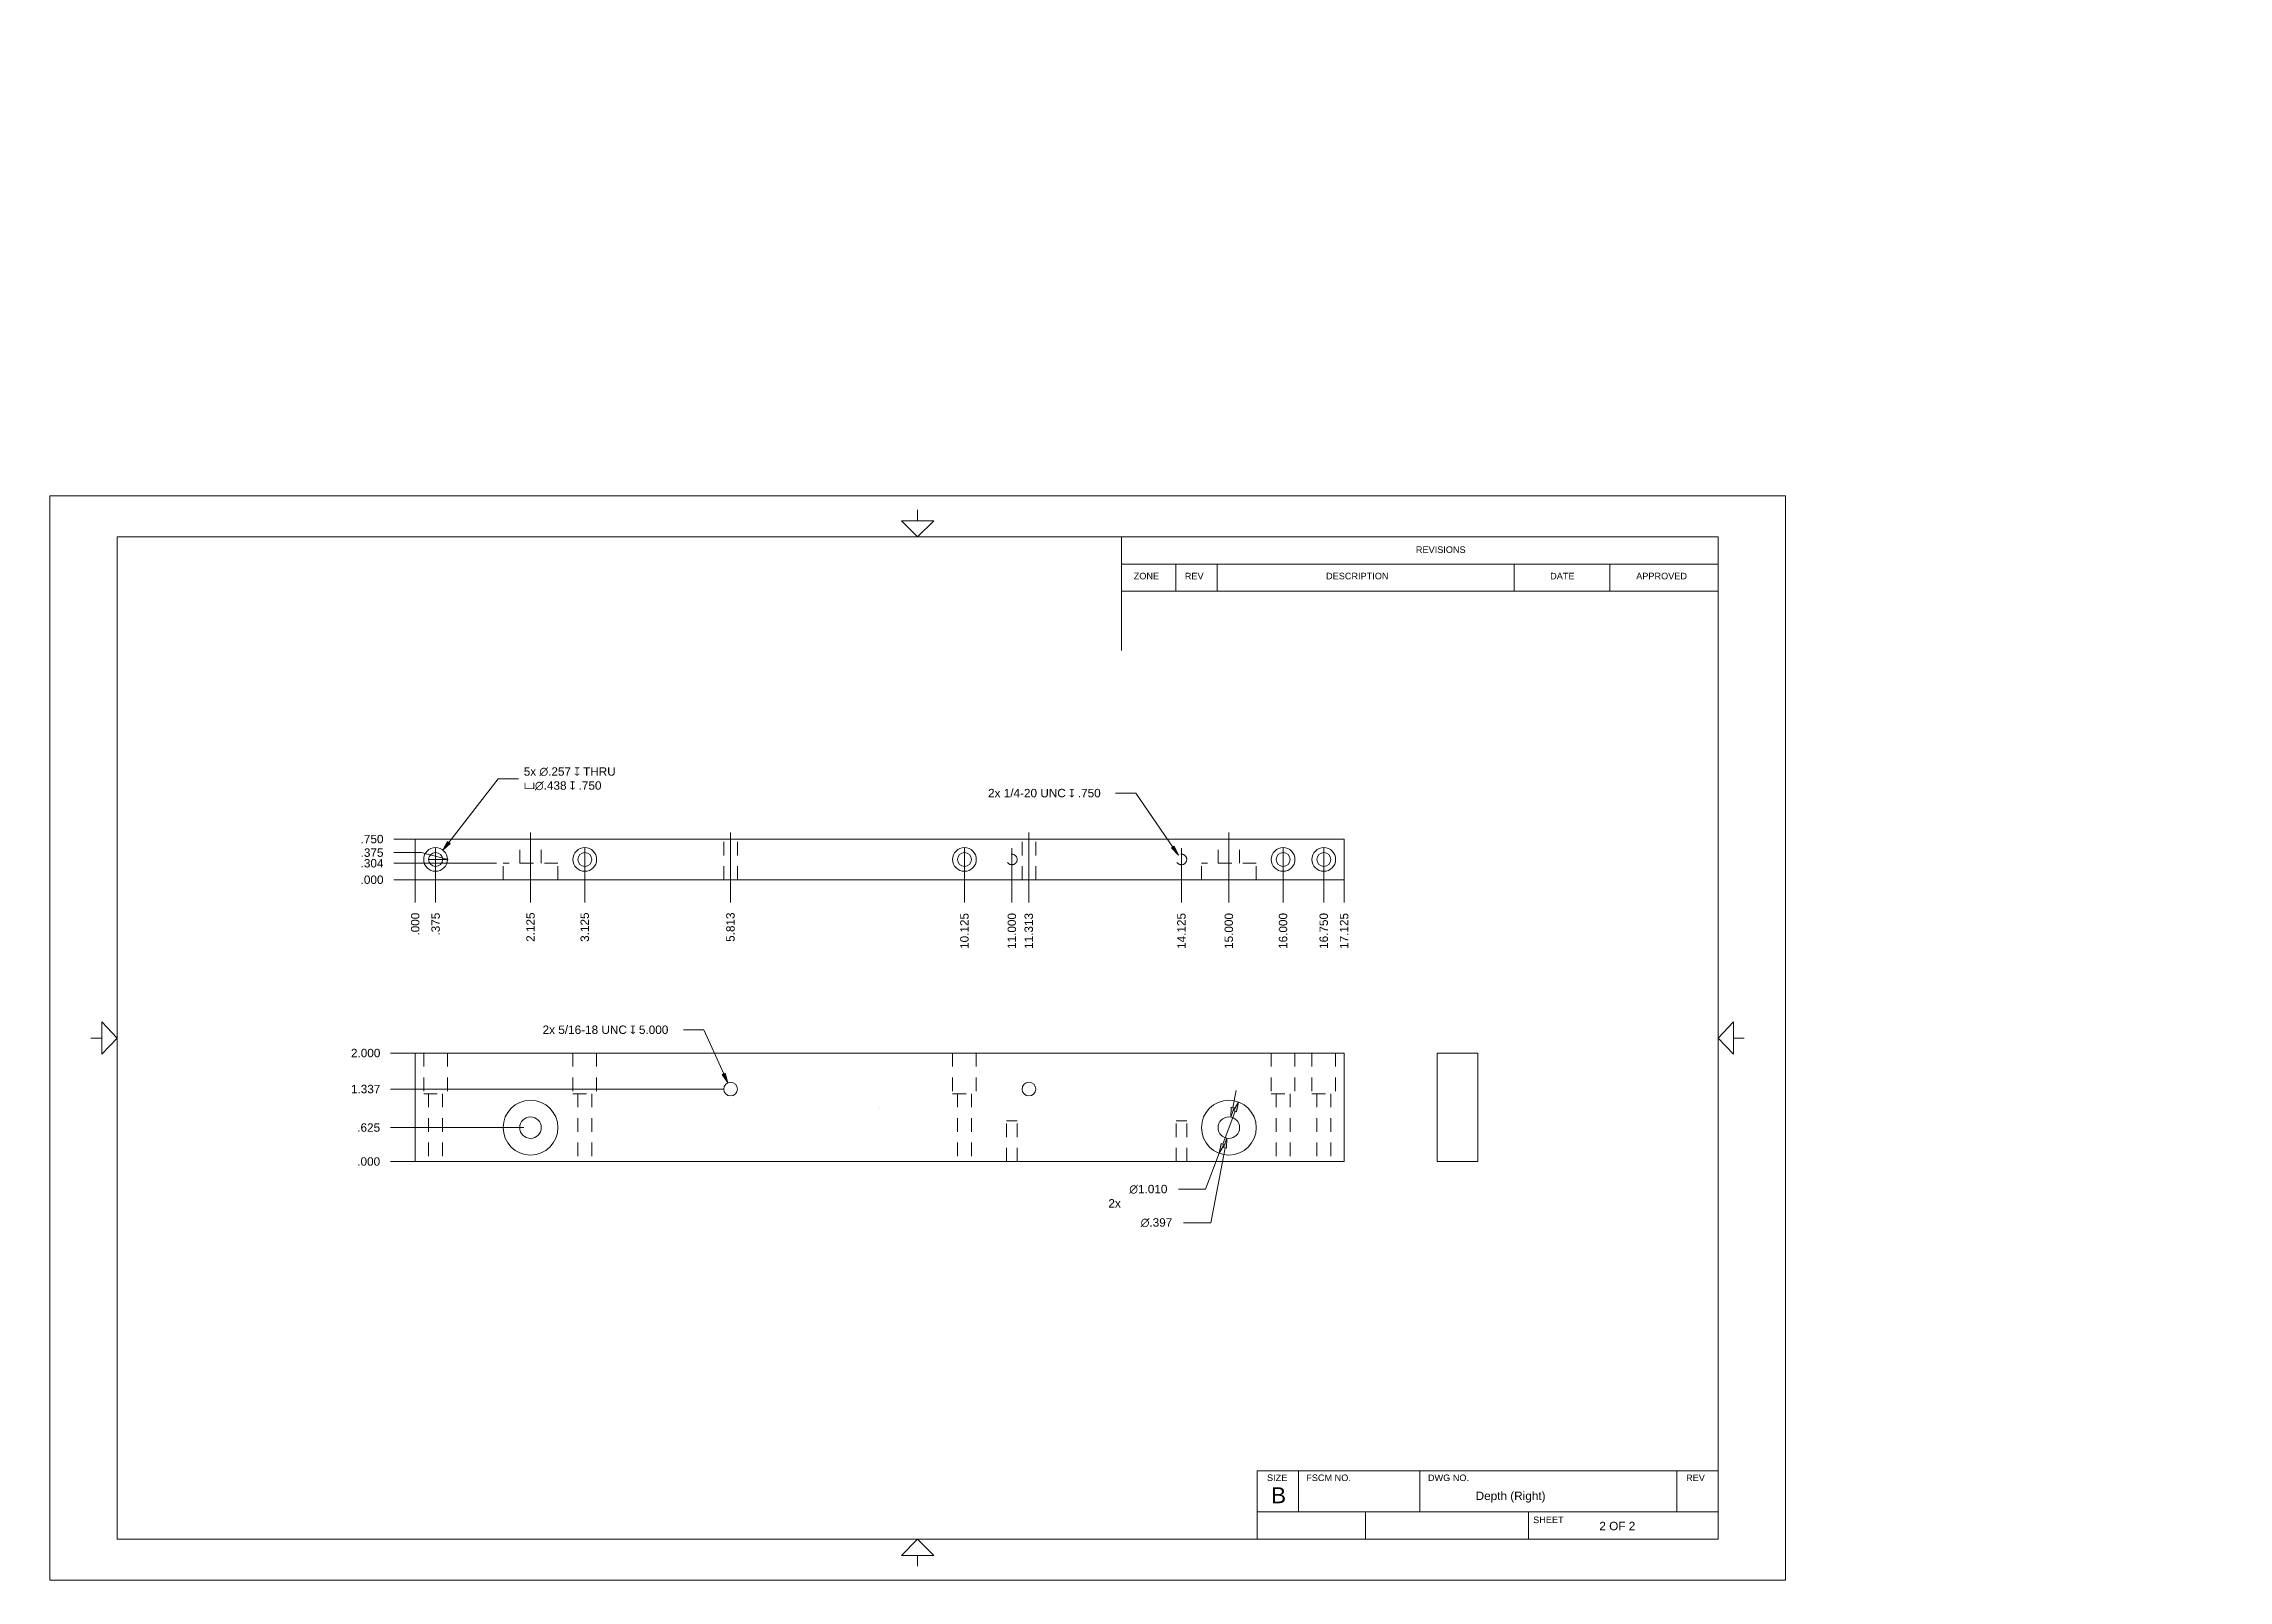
# Model space of a CAD drawing. Header units: inches. Extents: x 0.4 to 20.6, y 0.5 to 14.7.
import ezdxf

# ---------------------------------------------------------------- set-up
doc = ezdxf.new("R2010")
doc.units = ezdxf.units.IN
doc.header["$MEASUREMENT"] = 0
doc.linetypes.add('HIDDEN2', pattern=[0.1875, 0.125, -0.0625])
for name, color, linetype, lineweight in [('CENTER', 204, 'Continuous', 0), ('CONTINUOUS', 7, 'Continuous', 0), ('DIMENSIONS', 7, 'Continuous', 0), ('HIDDEN', 253, 'HIDDEN2', 0), ('VISIBLE', 7, 'Continuous', 0)]:
    doc.layers.add(name, color=color, linetype=linetype, lineweight=lineweight)
doc.dimstyles.get("Standard").update_dxf_attribs({"dimtxt": 0.18, "dimasz": 0.18, "dimexe": 0.18, "dimexo": 0.0625, "dimgap": 0.09, "dimtad": 0, "dimtih": 1, "dimtoh": 1, "dimdec": 4, "dimzin": 0, "dimdsep": 46, "dimtxsty": 'Standard', "dimcen": 0.09, "dimadec": 0, "dimazin": 0, "dimtfac": 1, "dimtdec": 4, "dimtofl": 0, "dimtmove": 0, "dimatfit": 3, "dimfxl": 1, "dimtolj": 1, "dimtzin": 0, "dimarcsym": 0})

# ---------------------------------------------------------------- blocks, each defined once
blk = doc.blocks.new('D1')
h = blk.add_hatch(color=7)
h.paths.add_polyline_path([(11.326, 4.516), (11.28, 4.437), (11.298, 4.527)], flags=0)
h.paths.add_polyline_path([(11.413, 4.831), (11.458, 4.91), (11.441, 4.82)], flags=0)
at = {"layer": 'DIMENSIONS'}
for p, q in [((8.15, 4.861), (8.15, 4.861)), ((11.427, 4.826), (11.312, 4.522)), ((11.28, 4.437), (11.154, 4.105)), ((10.904, 4.105), (11.154, 4.105))]:
    blk.add_line(p, q, dxfattribs=at)
for points in [[(8.15, 4.861), (8.15, 4.861), (8.15, 4.861), (8.15, 4.861), (8.15, 4.861)], [(11.458, 4.91), (11.441, 4.82), (11.413, 4.831), (11.458, 4.91)], [(11.28, 4.437), (11.298, 4.527), (11.326, 4.516), (11.28, 4.437)]]:
    blk.add_lwpolyline(points, dxfattribs=at)
at = {"layer": 'DIMENSIONS', "attachment_point": 5}
for s, insert, char_height in [('{\\fArial|b0|i0|c0|p0;}', (10.411, 4.105), 0.07755), ('{\\fAlibre Symbols|b0|i0|c0|p0;n}{\\fArial|b0|i0|c0|p0;1.010}{\\fMicrosoft Sans Serif|b0|i0|c0|p0;\\H0.9444444x;}', (10.627, 4.105), 0.077554), ('{\\fArial|b0|i0|c0|p0;}', (10.627, 4.105), 0.07755), ('{\\fArial|b0|i0|c0|p0;}', (10.627, 4.105), 0.07755), ('{\\fArial|b0|i0|c0|p0;}', (10.842, 4.105), 0.07755)]:
    blk.add_mtext(s, dxfattribs=dict(at, insert=insert, char_height=char_height))
blk = doc.blocks.new('D2')
h = blk.add_hatch(color=7)
h.paths.add_polyline_path([(11.319, 4.491), (11.351, 4.576), (11.348, 4.485)], flags=0)
h.paths.add_polyline_path([(11.419, 4.857), (11.388, 4.771), (11.39, 4.862)], flags=0)
at = {"layer": 'DIMENSIONS'}
for p, q in [((8.15, 4.861), (8.15, 4.861)), ((11.405, 4.86), (11.435, 5.017)), ((11.334, 4.488), (11.202, 3.797)), ((10.952, 3.797), (11.202, 3.797))]:
    blk.add_line(p, q, dxfattribs=at)
for points in [[(8.15, 4.861), (8.15, 4.861), (8.15, 4.861), (8.15, 4.861), (8.15, 4.861)], [(11.388, 4.771), (11.39, 4.862), (11.419, 4.857), (11.388, 4.771)], [(11.351, 4.576), (11.348, 4.485), (11.319, 4.491), (11.351, 4.576)]]:
    blk.add_lwpolyline(points, dxfattribs=at)
at = {"layer": 'DIMENSIONS', "char_height": 0.07755, "attachment_point": 5}
for s, insert in [('{\\fAlibre Symbols|b0|i0|c0|p0;n}{\\fArial|b0|i0|c0|p0;.397}{\\fArial|b0|i0|c0|p0;}', (10.702, 3.797)), ('{\\fArial|b0|i0|c0|p0;}', (10.514, 3.797)), ('{\\fArial|b0|i0|c0|p0;}', (10.702, 3.797)), ('{\\fArial|b0|i0|c0|p0;}', (10.702, 3.797)), ('{\\fArial|b0|i0|c0|p0;}', (10.889, 3.797))]:
    blk.add_mtext(s, dxfattribs=dict(at, insert=insert))
blk = doc.blocks.new('D3')
at = {"layer": 'DIMENSIONS'}
for p, q in [((3.891, 4.361), (3.641, 4.361)), ((3.807, 4.361), (4.141, 4.361)), ((4.141, 4.361), (3.891, 4.361))]:
    blk.add_line(p, q, dxfattribs=at)
at = {"layer": 'DIMENSIONS', "char_height": 0.07755, "attachment_point": 5}
for s, insert in [('{\\fArial|b0|i0|c0|p0;}', (3.301, 4.361)), ('{\\fArial|b0|i0|c0|p0;.000}{\\fArial|b0|i0|c0|p0;}', (3.44, 4.361)), ('{\\fArial|b0|i0|c0|p0;}', (3.44, 4.361)), ('{\\fArial|b0|i0|c0|p0;}', (3.44, 4.361)), ('{\\fArial|b0|i0|c0|p0;}', (3.579, 4.361))]:
    blk.add_mtext(s, dxfattribs=dict(at, insert=insert))
blk = doc.blocks.new('D4')
at = {"layer": 'DIMENSIONS'}
for p, q in [((3.891, 4.674), (3.641, 4.674)), ((4.141, 4.674), (3.891, 4.674)), ((4.869, 4.674), (4.141, 4.674))]:
    blk.add_line(p, q, dxfattribs=at)
at = {"layer": 'DIMENSIONS', "char_height": 0.07755, "attachment_point": 5}
for s, insert in [('{\\fArial|b0|i0|c0|p0;}', (3.301, 4.674)), ('{\\fArial|b0|i0|c0|p0;.625}{\\fArial|b0|i0|c0|p0;}', (3.44, 4.674)), ('{\\fArial|b0|i0|c0|p0;}', (3.44, 4.674)), ('{\\fArial|b0|i0|c0|p0;}', (3.44, 4.674)), ('{\\fArial|b0|i0|c0|p0;}', (3.579, 4.674))]:
    blk.add_mtext(s, dxfattribs=dict(at, insert=insert))
blk = doc.blocks.new('D5')
at = {"layer": 'DIMENSIONS'}
for p, q in [((3.891, 5.029), (3.641, 5.029)), ((4.141, 5.029), (3.891, 5.029)), ((6.713, 5.029), (4.141, 5.029))]:
    blk.add_line(p, q, dxfattribs=at)
at = {"layer": 'DIMENSIONS', "char_height": 0.07755, "attachment_point": 5}
for s, insert in [('{\\fArial|b0|i0|c0|p0;1.337}{\\fArial|b0|i0|c0|p0;}', (3.412, 5.029)), ('{\\fArial|b0|i0|c0|p0;}', (3.246, 5.029)), ('{\\fArial|b0|i0|c0|p0;}', (3.412, 5.029)), ('{\\fArial|b0|i0|c0|p0;}', (3.412, 5.029)), ('{\\fArial|b0|i0|c0|p0;}', (3.579, 5.029))]:
    blk.add_mtext(s, dxfattribs=dict(at, insert=insert))
blk = doc.blocks.new('D6')
at = {"layer": 'DIMENSIONS'}
for p, q in [((3.891, 5.361), (3.641, 5.361)), ((3.807, 5.361), (4.141, 5.361)), ((4.141, 5.361), (3.891, 5.361))]:
    blk.add_line(p, q, dxfattribs=at)
at = {"layer": 'DIMENSIONS', "char_height": 0.07755, "attachment_point": 5}
for s, insert in [('{\\fArial|b0|i0|c0|p0;}', (3.246, 5.361)), ('{\\fArial|b0|i0|c0|p0;2.000}{\\fArial|b0|i0|c0|p0;}', (3.412, 5.361)), ('{\\fArial|b0|i0|c0|p0;}', (3.412, 5.361)), ('{\\fArial|b0|i0|c0|p0;}', (3.412, 5.361)), ('{\\fArial|b0|i0|c0|p0;}', (3.579, 5.361))]:
    blk.add_mtext(s, dxfattribs=dict(at, insert=insert))
blk = doc.blocks.new('D7')
at = {"layer": 'DIMENSIONS'}
for p, q in [((3.869, 7.271), (3.869, 7.251)), ((3.869, 7.251), (3.869, 7.001)), ((3.869, 7.001), (3.869, 6.751))]:
    blk.add_line(p, q, dxfattribs=at)
at = {"layer": 'DIMENSIONS', "char_height": 0.07755, "attachment_point": 5, "rotation": 90}
for s, insert in [('{\\fArial|b0|i0|c0|p0;.000}{\\fArial|b0|i0|c0|p0;}', (3.869, 6.55)), ('{\\fArial|b0|i0|c0|p0;}', (3.869, 6.689)), ('{\\fArial|b0|i0|c0|p0;}', (3.869, 6.55)), ('{\\fArial|b0|i0|c0|p0;}', (3.869, 6.55)), ('{\\fArial|b0|i0|c0|p0;}', (3.869, 6.411))]:
    blk.add_mtext(s, dxfattribs=dict(at, insert=insert))
blk = doc.blocks.new('D8')
at = {"layer": 'DIMENSIONS'}
for p, q in [((4.057, 7.084), (4.057, 7.251)), ((4.057, 7.251), (4.057, 7.001)), ((4.057, 7.001), (4.057, 6.751))]:
    blk.add_line(p, q, dxfattribs=at)
at = {"layer": 'DIMENSIONS', "char_height": 0.07755, "attachment_point": 5, "rotation": 90}
for s, insert in [('{\\fArial|b0|i0|c0|p0;.375}{\\fArial|b0|i0|c0|p0;}', (4.057, 6.55)), ('{\\fArial|b0|i0|c0|p0;}', (4.057, 6.689)), ('{\\fArial|b0|i0|c0|p0;}', (4.057, 6.55)), ('{\\fArial|b0|i0|c0|p0;}', (4.057, 6.55)), ('{\\fArial|b0|i0|c0|p0;}', (4.057, 6.411))]:
    blk.add_mtext(s, dxfattribs=dict(at, insert=insert))
blk = doc.blocks.new('D9')
at = {"layer": 'DIMENSIONS'}
for p, q in [((4.932, 7.331), (4.932, 7.251)), ((4.932, 7.251), (4.932, 7.001)), ((4.932, 7.001), (4.932, 6.751))]:
    blk.add_line(p, q, dxfattribs=at)
at = {"layer": 'DIMENSIONS', "char_height": 0.07755, "attachment_point": 5, "rotation": 90}
for s, insert in [('{\\fArial|b0|i0|c0|p0;2.125}{\\fArial|b0|i0|c0|p0;}', (4.932, 6.522)), ('{\\fArial|b0|i0|c0|p0;}', (4.932, 6.689)), ('{\\fArial|b0|i0|c0|p0;}', (4.932, 6.522)), ('{\\fArial|b0|i0|c0|p0;}', (4.932, 6.522)), ('{\\fArial|b0|i0|c0|p0;}', (4.932, 6.355))]:
    blk.add_mtext(s, dxfattribs=dict(at, insert=insert))
blk = doc.blocks.new('D10')
at = {"layer": 'DIMENSIONS'}
for p, q in [((5.432, 7.084), (5.432, 7.251)), ((5.432, 7.251), (5.432, 7.001)), ((5.432, 7.001), (5.432, 6.751))]:
    blk.add_line(p, q, dxfattribs=at)
at = {"layer": 'DIMENSIONS', "char_height": 0.07755, "attachment_point": 5, "rotation": 90}
for s, insert in [('{\\fArial|b0|i0|c0|p0;3.125}{\\fArial|b0|i0|c0|p0;}', (5.432, 6.522)), ('{\\fArial|b0|i0|c0|p0;}', (5.432, 6.689)), ('{\\fArial|b0|i0|c0|p0;}', (5.432, 6.522)), ('{\\fArial|b0|i0|c0|p0;}', (5.432, 6.522)), ('{\\fArial|b0|i0|c0|p0;}', (5.432, 6.355))]:
    blk.add_mtext(s, dxfattribs=dict(at, insert=insert))
blk = doc.blocks.new('D11')
at = {"layer": 'DIMENSIONS'}
for p, q in [((6.775, 7.331), (6.775, 7.251)), ((6.775, 7.251), (6.775, 7.001)), ((6.775, 7.001), (6.775, 6.751))]:
    blk.add_line(p, q, dxfattribs=at)
at = {"layer": 'DIMENSIONS', "char_height": 0.07755, "attachment_point": 5, "rotation": 90}
for s, insert in [('{\\fArial|b0|i0|c0|p0;5.813}{\\fArial|b0|i0|c0|p0;}', (6.775, 6.522)), ('{\\fArial|b0|i0|c0|p0;}', (6.775, 6.689)), ('{\\fArial|b0|i0|c0|p0;}', (6.775, 6.522)), ('{\\fArial|b0|i0|c0|p0;}', (6.775, 6.522)), ('{\\fArial|b0|i0|c0|p0;}', (6.775, 6.355))]:
    blk.add_mtext(s, dxfattribs=dict(at, insert=insert))
blk = doc.blocks.new('D12')
at = {"layer": 'DIMENSIONS'}
for p, q in [((8.932, 7.084), (8.932, 7.251)), ((8.932, 7.251), (8.932, 7.001)), ((8.932, 7.001), (8.932, 6.751))]:
    blk.add_line(p, q, dxfattribs=at)
at = {"layer": 'DIMENSIONS', "char_height": 0.07755, "attachment_point": 5, "rotation": 90}
for s, insert in [('{\\fArial|b0|i0|c0|p0;10.125}{\\fArial|b0|i0|c0|p0;}', (8.932, 6.487)), ('{\\fArial|b0|i0|c0|p0;}', (8.932, 6.689)), ('{\\fArial|b0|i0|c0|p0;}', (8.932, 6.487)), ('{\\fArial|b0|i0|c0|p0;}', (8.932, 6.487)), ('{\\fArial|b0|i0|c0|p0;}', (8.932, 6.286))]:
    blk.add_mtext(s, dxfattribs=dict(at, insert=insert))
blk = doc.blocks.new('D13')
at = {"layer": 'DIMENSIONS'}
for p, q in [((9.525, 7.331), (9.525, 7.251)), ((9.525, 7.251), (9.525, 7.001)), ((9.525, 7.001), (9.525, 6.751))]:
    blk.add_line(p, q, dxfattribs=at)
at = {"layer": 'DIMENSIONS', "char_height": 0.07755, "attachment_point": 5, "rotation": 90}
for s, insert in [('{\\fArial|b0|i0|c0|p0;11.313}{\\fArial|b0|i0|c0|p0;}', (9.525, 6.487)), ('{\\fArial|b0|i0|c0|p0;}', (9.525, 6.689)), ('{\\fArial|b0|i0|c0|p0;}', (9.525, 6.487)), ('{\\fArial|b0|i0|c0|p0;}', (9.525, 6.487)), ('{\\fArial|b0|i0|c0|p0;}', (9.525, 6.286))]:
    blk.add_mtext(s, dxfattribs=dict(at, insert=insert))
blk = doc.blocks.new('D14')
at = {"layer": 'DIMENSIONS'}
for p, q in [((9.369, 7.084), (9.369, 7.251)), ((9.369, 7.251), (9.369, 7.001)), ((9.369, 7.001), (9.369, 6.751))]:
    blk.add_line(p, q, dxfattribs=at)
at = {"layer": 'DIMENSIONS', "char_height": 0.07755, "attachment_point": 5, "rotation": 90}
for s, insert in [('{\\fArial|b0|i0|c0|p0;11.000}{\\fArial|b0|i0|c0|p0;}', (9.369, 6.487)), ('{\\fArial|b0|i0|c0|p0;}', (9.369, 6.689)), ('{\\fArial|b0|i0|c0|p0;}', (9.369, 6.487)), ('{\\fArial|b0|i0|c0|p0;}', (9.369, 6.487)), ('{\\fArial|b0|i0|c0|p0;}', (9.369, 6.286))]:
    blk.add_mtext(s, dxfattribs=dict(at, insert=insert))
blk = doc.blocks.new('D15')
at = {"layer": 'DIMENSIONS'}
for p, q in [((10.932, 7.084), (10.932, 7.251)), ((10.932, 7.251), (10.932, 7.001)), ((10.932, 7.001), (10.932, 6.751))]:
    blk.add_line(p, q, dxfattribs=at)
at = {"layer": 'DIMENSIONS', "char_height": 0.07755, "attachment_point": 5, "rotation": 90}
for s, insert in [('{\\fArial|b0|i0|c0|p0;14.125}{\\fArial|b0|i0|c0|p0;}', (10.932, 6.487)), ('{\\fArial|b0|i0|c0|p0;}', (10.932, 6.689)), ('{\\fArial|b0|i0|c0|p0;}', (10.932, 6.487)), ('{\\fArial|b0|i0|c0|p0;}', (10.932, 6.487)), ('{\\fArial|b0|i0|c0|p0;}', (10.932, 6.286))]:
    blk.add_mtext(s, dxfattribs=dict(at, insert=insert))
blk = doc.blocks.new('D16')
at = {"layer": 'DIMENSIONS'}
for p, q in [((11.369, 7.331), (11.369, 7.251)), ((11.369, 7.251), (11.369, 7.001)), ((11.369, 7.001), (11.369, 6.751))]:
    blk.add_line(p, q, dxfattribs=at)
at = {"layer": 'DIMENSIONS', "char_height": 0.07755, "attachment_point": 5, "rotation": 90}
for s, insert in [('{\\fArial|b0|i0|c0|p0;15.000}{\\fArial|b0|i0|c0|p0;}', (11.369, 6.487)), ('{\\fArial|b0|i0|c0|p0;}', (11.369, 6.689)), ('{\\fArial|b0|i0|c0|p0;}', (11.369, 6.487)), ('{\\fArial|b0|i0|c0|p0;}', (11.369, 6.487)), ('{\\fArial|b0|i0|c0|p0;}', (11.369, 6.286))]:
    blk.add_mtext(s, dxfattribs=dict(at, insert=insert))
blk = doc.blocks.new('D17')
at = {"layer": 'DIMENSIONS'}
for p, q in [((11.869, 7.084), (11.869, 7.251)), ((11.869, 7.251), (11.869, 7.001)), ((11.869, 7.001), (11.869, 6.751))]:
    blk.add_line(p, q, dxfattribs=at)
at = {"layer": 'DIMENSIONS', "char_height": 0.07755, "attachment_point": 5, "rotation": 90}
for s, insert in [('{\\fArial|b0|i0|c0|p0;16.000}{\\fArial|b0|i0|c0|p0;}', (11.869, 6.487)), ('{\\fArial|b0|i0|c0|p0;}', (11.869, 6.689)), ('{\\fArial|b0|i0|c0|p0;}', (11.869, 6.487)), ('{\\fArial|b0|i0|c0|p0;}', (11.869, 6.487)), ('{\\fArial|b0|i0|c0|p0;}', (11.869, 6.286))]:
    blk.add_mtext(s, dxfattribs=dict(at, insert=insert))
blk = doc.blocks.new('D18')
at = {"layer": 'DIMENSIONS'}
for p, q in [((12.244, 7.084), (12.244, 7.251)), ((12.244, 7.251), (12.244, 7.001)), ((12.244, 7.001), (12.244, 6.751))]:
    blk.add_line(p, q, dxfattribs=at)
at = {"layer": 'DIMENSIONS', "char_height": 0.07755, "attachment_point": 5, "rotation": 90}
for s, insert in [('{\\fArial|b0|i0|c0|p0;16.750}{\\fArial|b0|i0|c0|p0;}', (12.244, 6.487)), ('{\\fArial|b0|i0|c0|p0;}', (12.244, 6.689)), ('{\\fArial|b0|i0|c0|p0;}', (12.244, 6.487)), ('{\\fArial|b0|i0|c0|p0;}', (12.244, 6.487)), ('{\\fArial|b0|i0|c0|p0;}', (12.244, 6.286))]:
    blk.add_mtext(s, dxfattribs=dict(at, insert=insert))
blk = doc.blocks.new('D19')
at = {"layer": 'DIMENSIONS'}
for p, q in [((12.432, 7.271), (12.432, 7.251)), ((12.432, 7.251), (12.432, 7.001)), ((12.432, 7.001), (12.432, 6.751))]:
    blk.add_line(p, q, dxfattribs=at)
at = {"layer": 'DIMENSIONS', "char_height": 0.07755, "attachment_point": 5, "rotation": 90}
for s, insert in [('{\\fArial|b0|i0|c0|p0;17.125}{\\fArial|b0|i0|c0|p0;}', (12.432, 6.487)), ('{\\fArial|b0|i0|c0|p0;}', (12.432, 6.689)), ('{\\fArial|b0|i0|c0|p0;}', (12.432, 6.487)), ('{\\fArial|b0|i0|c0|p0;}', (12.432, 6.487)), ('{\\fArial|b0|i0|c0|p0;}', (12.432, 6.286))]:
    blk.add_mtext(s, dxfattribs=dict(at, insert=insert))
blk = doc.blocks.new('D20')
at = {"layer": 'DIMENSIONS'}
for p, q in [((3.923, 6.959), (3.673, 6.959)), ((3.807, 6.959), (4.173, 6.959)), ((4.173, 6.959), (3.923, 6.959))]:
    blk.add_line(p, q, dxfattribs=at)
at = {"layer": 'DIMENSIONS', "char_height": 0.07755, "attachment_point": 5}
for s, insert in [('{\\fArial|b0|i0|c0|p0;}', (3.332, 6.959)), ('{\\fArial|b0|i0|c0|p0;.000}{\\fArial|b0|i0|c0|p0;}', (3.471, 6.959)), ('{\\fArial|b0|i0|c0|p0;}', (3.471, 6.959)), ('{\\fArial|b0|i0|c0|p0;}', (3.471, 6.959)), ('{\\fArial|b0|i0|c0|p0;}', (3.61, 6.959))]:
    blk.add_mtext(s, dxfattribs=dict(at, insert=insert))
blk = doc.blocks.new('D21')
at = {"layer": 'DIMENSIONS'}
for p, q in [((3.923, 7.111), (3.673, 7.111)), ((4.173, 7.111), (3.923, 7.111)), ((4.617, 7.111), (4.173, 7.111))]:
    blk.add_line(p, q, dxfattribs=at)
at = {"layer": 'DIMENSIONS', "char_height": 0.07755, "attachment_point": 5}
for s, insert in [('{\\fArial|b0|i0|c0|p0;}', (3.332, 7.111)), ('{\\fArial|b0|i0|c0|p0;.304}{\\fArial|b0|i0|c0|p0;}', (3.471, 7.111)), ('{\\fArial|b0|i0|c0|p0;}', (3.471, 7.111)), ('{\\fArial|b0|i0|c0|p0;}', (3.471, 7.111)), ('{\\fArial|b0|i0|c0|p0;}', (3.61, 7.111))]:
    blk.add_mtext(s, dxfattribs=dict(at, insert=insert))
blk = doc.blocks.new('D22')
at = {"layer": 'DIMENSIONS'}
for p, q in [((3.923, 7.209), (3.673, 7.209)), ((4.173, 7.146), (3.923, 7.209)), ((3.994, 7.146), (4.173, 7.146))]:
    blk.add_line(p, q, dxfattribs=at)
at = {"layer": 'DIMENSIONS', "char_height": 0.07755, "attachment_point": 5}
for s, insert in [('{\\fArial|b0|i0|c0|p0;}', (3.332, 7.209)), ('{\\fArial|b0|i0|c0|p0;.375}{\\fArial|b0|i0|c0|p0;}', (3.471, 7.209)), ('{\\fArial|b0|i0|c0|p0;}', (3.471, 7.209)), ('{\\fArial|b0|i0|c0|p0;}', (3.471, 7.209)), ('{\\fArial|b0|i0|c0|p0;}', (3.61, 7.209))]:
    blk.add_mtext(s, dxfattribs=dict(at, insert=insert))
blk = doc.blocks.new('D23')
at = {"layer": 'DIMENSIONS'}
for p, q in [((3.923, 7.334), (3.673, 7.334)), ((3.807, 7.334), (4.173, 7.334)), ((4.173, 7.334), (3.923, 7.334))]:
    blk.add_line(p, q, dxfattribs=at)
at = {"layer": 'DIMENSIONS', "char_height": 0.07755, "attachment_point": 5}
for s, insert in [('{\\fArial|b0|i0|c0|p0;}', (3.332, 7.334)), ('{\\fArial|b0|i0|c0|p0;.750}{\\fArial|b0|i0|c0|p0;}', (3.471, 7.334)), ('{\\fArial|b0|i0|c0|p0;}', (3.471, 7.334)), ('{\\fArial|b0|i0|c0|p0;}', (3.471, 7.334)), ('{\\fArial|b0|i0|c0|p0;}', (3.61, 7.334))]:
    blk.add_mtext(s, dxfattribs=dict(at, insert=insert))
blk = doc.blocks.new('BLOCK7')
at = {"layer": 'CONTINUOUS'}
for p, q in [((16.5, 10.5), (0.5, 10.5)), ((0.5, 10.5), (0.5, 0.5)), ((16.5, 0.5), (16.5, 10.5)), ((8.5, 10.37), (8.5, 10.27)), ((15.88, 10.12), (1.12, 10.12)), ((1.12, 10.12), (1.12, 0.88)), ((10.38, 10.12), (10.38, 9.073)), ((15.88, 0.88), (15.88, 10.12)), ((10.38, 9.87), (15.88, 9.87)), ((10.88, 9.62), (10.88, 9.87)), ((11.26, 9.62), (11.26, 9.87)), ((14, 9.62), (14, 9.87)), ((14.88, 9.62), (14.88, 9.87)), ((10.38, 9.62), (15.88, 9.62)), ((0.88, 5.5), (0.98, 5.5)), ((16.12, 5.5), (16.02, 5.5)), ((11.63, 1.51), (15.88, 1.51)), ((11.63, 0.88), (11.63, 1.51)), ((12.01, 1.13), (12.01, 1.51)), ((13.13, 1.13), (13.13, 1.51)), ((15.5, 1.13), (15.5, 1.51)), ((11.63, 1.13), (15.88, 1.13)), ((12.63, 0.88), (12.63, 1.13)), ((14.13, 0.88), (14.13, 1.13)), ((1.12, 0.88), (15.88, 0.88)), ((8.5, 0.63), (8.5, 0.73)), ((0.5, 0.5), (16.5, 0.5))]:
    blk.add_line(p, q, dxfattribs=at)
for points in [[(8.35, 10.27), (8.65, 10.27), (8.5, 10.12), (8.5, 10.12), (8.35, 10.27)], [(0.98, 5.35), (0.98, 5.65), (1.12, 5.5), (1.12, 5.5), (0.98, 5.35)], [(16.02, 5.35), (16.02, 5.65), (15.88, 5.5), (15.88, 5.5), (16.02, 5.35)], [(8.35, 0.73), (8.65, 0.73), (8.5, 0.88), (8.5, 0.88), (8.35, 0.73)]]:
    blk.add_lwpolyline(points, dxfattribs=at)
for s, insert, char_height, attachment_point in [('{\\fArial|b0|i0|c0|p0;\\C7;REVISIONS}{\\fArial|b0|i0|c0|p0;\\C7;}', (13.093, 10.002), 0.06032, 4), ('{\\fArial|b0|i0|c0|p0;\\C7;ZONE}{\\fArial|b0|i0|c0|p0;\\C7;}', (10.492, 9.759), 0.06032, 4), ('{\\fArial|b0|i0|c0|p0;\\C7;REV}{\\fArial|b0|i0|c0|p0;\\C7;}', (10.963, 9.759), 0.06032, 4), ('{\\fArial|b0|i0|c0|p0;\\C7;DESCRIPTION}{\\fArial|b0|i0|c0|p0;\\C7;}', (12.265, 9.759), 0.06032, 4), ('{\\fArial|b0|i0|c0|p0;\\C7;DATE}{\\fArial|b0|i0|c0|p0;\\C7;}', (14.331, 9.759), 0.06032, 4), ('{\\fArial|b0|i0|c0|p0;\\C7;APPROVED}{\\fArial|b0|i0|c0|p0;\\C7;}', (15.124, 9.759), 0.06032, 4), ('{\\fArial|b0|i0|c0|p0;\\C7;SIZE}{\\fArial|b0|i0|c0|p0;\\C7;}', (11.721, 1.445), 0.06032, 4), ('{\\fArial|b0|i0|c0|p0;\\C7;FSCM NO.}{\\fArial|b0|i0|c0|p0;\\C7;}', (12.082, 1.445), 0.06032, 4), ('{\\fArial|b0|i0|c0|p0;\\C7;DWG NO.}{\\fArial|b0|i0|c0|p0;\\C7;}', (13.204, 1.445), 0.06032, 4), ('{\\fArial|b0|i0|c0|p0;\\C7;REV}{\\fArial|b0|i0|c0|p0;\\C7;}', (15.584, 1.445), 0.06032, 4), ('{\\fArial|b0|i0|c0|p0;\\C7;B}{\\fArial|b0|i0|c0|p0;\\C7;}', (11.76, 1.284), 0.14649, 4), ('{\\fArial|b0|i0|c0|p0;\\C7;Depth (Right)}{\\fArial|b0|i0|c0|p0;\\C7;}', (13.644, 1.267), 0.07755, 4), ('{\\fArial|b0|i0|c0|p0;\\C7;SHEET}{\\fArial|b0|i0|c0|p0;\\C7;}', (14.174, 1.057), 0.06032, 4), ('{\\fArial|b0|i0|c0|p0;\\C7;2 OF 2}{\\fArial|b0|i0|c0|p0;\\C7;}', (14.95, 1), 0.07755, 5), ('{\\fArial|b0|i0|c0|p0;\\C7;}', (0.444, 0.59), 0.18096, 4)]:
    blk.add_mtext(s, dxfattribs=dict(at, insert=insert, char_height=char_height, attachment_point=attachment_point))

msp = doc.modelspace()

# ---------------------------------------------------------------- hatches: boundary and pattern name
for points in [[(4.1906, 7.2949), (4.1236, 7.2329), (4.1669, 7.3132)], [(10.8652, 7.2694), (10.9039, 7.1868), (10.8405, 7.2524)], [(6.7264, 5.1752), (6.7496, 5.0869), (6.699, 5.1629)]]:
    msp.add_hatch(color=7).paths.add_polyline_path(points, flags=0)

# ---------------------------------------------------------------- linework, layer by layer
at = {"layer": 'CENTER'}
for p, q in [((4.9317, 7.2674), (4.9317, 7.3939)), ((6.7754, 7.1914), (6.7754, 7.3939)), ((9.5254, 7.1914), (9.5254, 7.3939)), ((11.3692, 7.2674), (11.3692, 7.3939)), ((4.9317, 7.2074), (4.9317, 7.2374)), ((4.9317, 7.1774), (4.9317, 7.0509)), ((6.7754, 7.1314), (6.7754, 7.1614)), ((6.7754, 7.1014), (6.7754, 6.8989)), ((9.5254, 7.1314), (9.5254, 7.1614)), ((9.5254, 7.1014), (9.5254, 6.8989)), ((11.3692, 7.2074), (11.3692, 7.2374)), ((11.3692, 7.1774), (11.3692, 7.0509))]:
    msp.add_line(p, q, dxfattribs=at)
at = {"layer": 'CONTINUOUS'}
for p, q in [((4.1787, 7.3041), (4.6325, 7.8902)), ((4.6325, 7.8902), (4.82, 7.8902)), ((10.511, 7.7576), (10.3235, 7.7576)), ((10.8529, 7.2609), (10.511, 7.7576)), ((4.1787, 7.3041), (4.1787, 7.3041)), ((10.8529, 7.2609), (10.8529, 7.2609)), ((6.5299, 5.5758), (6.3424, 5.5758)), ((6.7127, 5.169), (6.5299, 5.5758)), ((6.7127, 5.169), (6.7127, 5.169))]:
    msp.add_line(p, q, dxfattribs=at)
for points in [[(4.1236, 7.2329), (4.1669, 7.3132), (4.1906, 7.2949), (4.1236, 7.2329)], [(10.9039, 7.1868), (10.8405, 7.2524), (10.8652, 7.2694), (10.9039, 7.1868)], [(6.7496, 5.0869), (6.699, 5.1629), (6.7264, 5.1752), (6.7496, 5.0869)]]:
    msp.add_lwpolyline(points, dxfattribs=at)
at = {"layer": 'HIDDEN'}
for p, q in [((4.8324, 7.1109), (4.8324, 7.3339)), ((5.0309, 7.1109), (5.0309, 7.3339)), ((6.7124, 6.9589), (6.7124, 7.3339)), ((6.8384, 6.9589), (6.8384, 7.3339)), ((9.4624, 6.9589), (9.4624, 7.3339)), ((9.5884, 6.9589), (9.5884, 7.3339)), ((11.2699, 7.1109), (11.2699, 7.3339)), ((11.4684, 7.1109), (11.4684, 7.3339)), ((5.1842, 7.1109), (4.6792, 7.1109)), ((4.6792, 6.9589), (4.6792, 7.1109)), ((5.1842, 6.9589), (5.1842, 7.1109)), ((11.6217, 7.1109), (11.1167, 7.1109)), ((11.1167, 6.9589), (11.1167, 7.1109)), ((11.6217, 6.9589), (11.6217, 7.1109)), ((3.9473, 5.3611), (3.9473, 4.9861)), ((4.166, 5.3611), (4.166, 4.9861)), ((5.3223, 5.3611), (5.3223, 4.9861)), ((5.541, 5.3611), (5.541, 4.9861)), ((8.8223, 5.3611), (8.8223, 4.9861)), ((9.041, 5.3611), (9.041, 4.9861)), ((11.7598, 5.3611), (11.7598, 4.9861)), ((11.9785, 5.3611), (11.9785, 4.9861)), ((12.1348, 5.3611), (12.1348, 4.9861)), ((12.3535, 5.3611), (12.3535, 4.9861)), ((3.9473, 4.9861), (4.166, 4.9861)), ((3.9924, 4.9861), (3.9924, 4.3611)), ((4.1209, 4.9861), (4.1209, 4.3611)), ((5.3223, 4.9861), (5.541, 4.9861)), ((5.3674, 4.9861), (5.3674, 4.3611)), ((5.4959, 4.9861), (5.4959, 4.3611)), ((8.8223, 4.9861), (9.041, 4.9861)), ((8.8674, 4.9861), (8.8674, 4.3611)), ((8.9959, 4.9861), (8.9959, 4.3611)), ((11.7598, 4.9861), (11.9785, 4.9861)), ((11.8049, 4.9861), (11.8049, 4.3611)), ((11.9334, 4.9861), (11.9334, 4.3611)), ((12.1348, 4.9861), (12.3535, 4.9861)), ((12.1799, 4.9861), (12.1799, 4.3611)), ((12.3084, 4.9861), (12.3084, 4.3611)), ((9.3692, 4.7361), (9.3202, 4.7361)), ((9.3202, 4.3611), (9.3202, 4.7361)), ((9.4182, 4.7361), (9.3692, 4.7361)), ((9.4182, 4.3611), (9.4182, 4.7361)), ((10.9317, 4.7361), (10.8827, 4.7361)), ((10.8827, 4.3611), (10.8827, 4.7361)), ((10.9807, 4.7361), (10.9317, 4.7361)), ((10.9807, 4.3611), (10.9807, 4.7361))]:
    msp.add_line(p, q, dxfattribs=at)
for centre in [(9.3692, 7.1464), (10.9317, 7.1464)]:
    msp.add_circle(centre, 0.049, dxfattribs=at)
at = {"layer": 'VISIBLE'}
for p, q in [((3.8692, 7.3339), (3.8692, 6.9589)), ((12.4317, 7.3339), (3.8692, 7.3339)), ((12.4317, 7.3339), (12.4317, 6.9589)), ((3.8692, 6.9589), (12.4317, 6.9589)), ((3.8692, 5.3611), (12.4317, 5.3611)), ((3.8692, 4.3611), (3.8692, 5.3611)), ((12.4317, 5.3611), (12.4317, 4.3611)), ((13.2883, 5.3611), (13.2883, 4.3611)), ((13.6633, 5.3611), (13.2883, 5.3611)), ((13.6633, 4.3611), (13.6633, 5.3611)), ((12.4317, 4.3611), (3.8692, 4.3611)), ((13.6633, 4.3611), (13.2883, 4.3611))]:
    msp.add_line(p, q, dxfattribs=at)
for centre, radius in [((4.0567, 7.1464), 0.1094), ((5.4317, 7.1464), 0.1094), ((8.9317, 7.1464), 0.1094), ((11.8692, 7.1464), 0.1094), ((12.2442, 7.1464), 0.1094), ((4.0567, 7.1464), 0.0642), ((5.4317, 7.1464), 0.0642), ((8.9317, 7.1464), 0.0642), ((11.8692, 7.1464), 0.0642), ((12.2442, 7.1464), 0.0643), ((6.7754, 5.0295), 0.063), ((9.5254, 5.0295), 0.063), ((4.9317, 4.6736), 0.2525), ((11.3692, 4.6736), 0.2525), ((4.9317, 4.6736), 0.0992), ((11.3692, 4.6736), 0.0993)]:
    msp.add_circle(centre, radius, dxfattribs=at)

# ---------------------------------------------------------------- block references
at = {"layer": 'CONTINUOUS'}
msp.add_blockref('BLOCK7', (0, 0), dxfattribs=at)

# ---------------------------------------------------------------- texts
for s, insert, char_height, attachment_point in [('{\\fArial|b0|i0|c0|p0;\\C7;5x }{\\fAlibre Symbols|b0|i0|c0|p0;\\C7;n}{\\fArial|b0|i0|c0|p0;\\C7;.257 }{\\fAlibre Symbols|b0|i0|c0|p0;\\C7;x}{\\fArial|b0|i0|c0|p0;\\C7; THRU}{\\fArial|b0|i0|c0|p0;\\C7;\\P}{\\fAlibre Symbols|b0|i0|c0|p0;\\C7;vn}{\\fArial|b0|i0|c0|p0;\\C7;.438 }{\\fAlibre Symbols|b0|i0|c0|p0;\\C7;x}{\\fArial|b0|i0|c0|p0;\\C7; .750}{\\fArial|b0|i0|c0|p0;\\C7;}', (4.8692, 7.8902), 0.0775537, 4), ('{\\fArial|b0|i0|c0|p0;\\C7;2x 1/4-20 UNC }{\\fAlibre Symbols|b0|i0|c0|p0;\\C7;x}{\\fArial|b0|i0|c0|p0;\\C7; .750}{\\fArial|b0|i0|c0|p0;\\C7;}', (9.1493, 7.7576), 0.0775537, 4), ('{\\fArial|b0|i0|c0|p0;\\C7;2x 5/16-18 UNC }{\\fAlibre Symbols|b0|i0|c0|p0;\\C7;x}{\\fArial|b0|i0|c0|p0;\\C7; 5.000}{\\fArial|b0|i0|c0|p0;\\C7;}', (5.0432, 5.5758), 0.0775537, 4), ('{\\fArial|b0|i0|c0|p0;\\C7;2x}{\\fArial|b0|i0|c0|p0;\\C7;}', (10.2585, 4.0147), 0.077554, 1)]:
    msp.add_mtext(s, dxfattribs=dict(at, insert=insert, char_height=char_height, attachment_point=attachment_point))

# ---------------------------------------------------------------- dimensions: what is measured, and where the dimension line sits
at = {"layer": 'DIMENSIONS'}
for feature_location, offset, origin, picture, middle, turn in [((3.8692, 7.3339), (7.7524, 7.3339), (3.8692, 6.9589), 'D23', (11.6215, 14.6678), 360), ((4.0566717283, 7.1464066524), (7.5648612037, 7.3964066524), (3.8691717283, 6.9589066524), 'D22', (11.621532932, 14.5428133048), 360), ((4.6792, 7.1109), (6.9424, 7.3339), (3.8692, 6.9589), 'D21', (11.6215, 14.4448), 360), ((3.8691717283, 6.9589066524), (7.7523612037, 7.3339066524), (3.8691717283, 6.9589066524), 'D20', (11.621532932, 14.2928133048), 360), ((3.8691717283, 7.3339066524), (8.1504217283, 6.5497202535), (3.8691717283, 7.3339066524), 'D7', (12.0195934566, 13.883626906), 90), ((4.0566717283, 7.1464066524), (8.1504217283, 6.7372204413), (3.8691717283, 7.3339066524), 'D8', (12.2070934566, 13.8836270937), 90), ((4.9317, 7.3939), (8.1504, 6.4619), (3.8692, 7.3339), 'D9', (13.0821, 13.8558), 90), ((5.4316717283, 7.1464066524), (8.1504217283, 6.7094426118), (3.8691717283, 7.3339066524), 'D10', (13.5820934566, 13.8558492642), 90), ((6.7754, 7.3939), (8.1504, 6.4619), (3.8692, 7.3339), 'D11', (14.9258, 13.8558), 90), ((8.9316717283, 7.1464066524), (8.1504217283, 6.6747203483), (3.8691717283, 7.3339066524), 'D12', (17.0820934566, 13.8211270008), 90), ((9.5254, 7.3939), (8.1504, 6.4272), (3.8692, 7.3339), 'D13', (17.6758, 13.8211), 90), ((9.3691717283, 7.1464066524), (8.1504217283, 6.6747203249), (3.8691717283, 7.3339066524), 'D14', (17.5195934566, 13.8211269773), 90), ((10.9316717283, 7.1464066524), (8.1504217283, 6.6747203249), (3.8691717283, 7.3339066524), 'D15', (19.0820934566, 13.8211269773), 90), ((11.3692, 7.3939), (8.1504, 6.4272), (3.8692, 7.3339), 'D16', (19.5196, 13.8211), 90), ((11.8691717283, 7.1464066524), (8.1504217283, 6.6747204187), (3.8691717283, 7.3339066524), 'D17', (20.0195934566, 13.8211270712), 90), ((12.2441717283, 7.1464066524), (8.1504217283, 6.6747204187), (3.8691717283, 7.3339066524), 'D18', (20.3945934566, 13.8211270712), 90), ((12.4316717283, 7.3339066524), (8.1504217283, 6.4872204187), (3.8691717283, 7.3339066524), 'D19', (20.5820934566, 13.8211270712), 90), ((3.8692, 5.3611), (7.6934, 4.8611), (3.8692, 4.3611), 'D6', (11.5626, 10.2222), 360), ((6.7754, 5.0295), (4.7872, 4.8611), (3.8692, 4.3611), 'D5', (11.5626, 9.8906), 360), ((4.9316717283, 4.673600668), (6.6587098452, 4.861100668), (3.8691717283, 4.361100668), 'D4', (11.5903815735, 9.5347013361), 360), ((3.8691717283, 4.361100668), (7.7212099391, 4.861100668), (3.8691717283, 4.361100668), 'D3', (11.5903816674, 9.2222013361), 360)]:
    dim = msp.add_ordinate_dim(feature_location=feature_location, offset=offset, dtype=0, origin=origin, dimstyle='Standard', override={"dimtxt": 0.098408, "dimtad": 0, "dimdec": 3, "dimzin": 0, "dimse1": 0, "dimse2": 0, "dimsd1": 0, "dimsd2": 0, "dimadec": 3, "dimazin": 0, "dimtol": 0, "dimlim": 0, "dimtp": 0, "dimtm": 0, "dimtdec": 3}, dxfattribs=at)
    dim.commit()
    dim.dimension.update_dxf_attribs({"geometry": picture, "text_midpoint": middle, "text_rotation": turn})
for p1, p2, picture, middle in [((11.4599, 4.9092), (11.2784, 4.438), 'D1', (18.777, 8.9666)), ((11.3881853, 4.7710124), (11.3501582, 4.5761889), 'D2', (18.8523777, 8.6578394))]:
    dim = msp.add_diameter_dim_2p(p1=p1, p2=p2, dimstyle='Standard', override={"dimtxt": 0.098408, "dimtad": 0, "dimdec": 3, "dimzin": 0, "dimse1": 0, "dimse2": 0, "dimsd1": 0, "dimsd2": 0, "dimadec": 3, "dimazin": 0, "dimtol": 0, "dimlim": 0, "dimtp": 0, "dimtm": 0, "dimtdec": 3}, dxfattribs=at)
    dim.commit()
    dim.dimension.update_dxf_attribs({"geometry": picture, "text_midpoint": middle})

doc.saveas('drawing.dxf')
